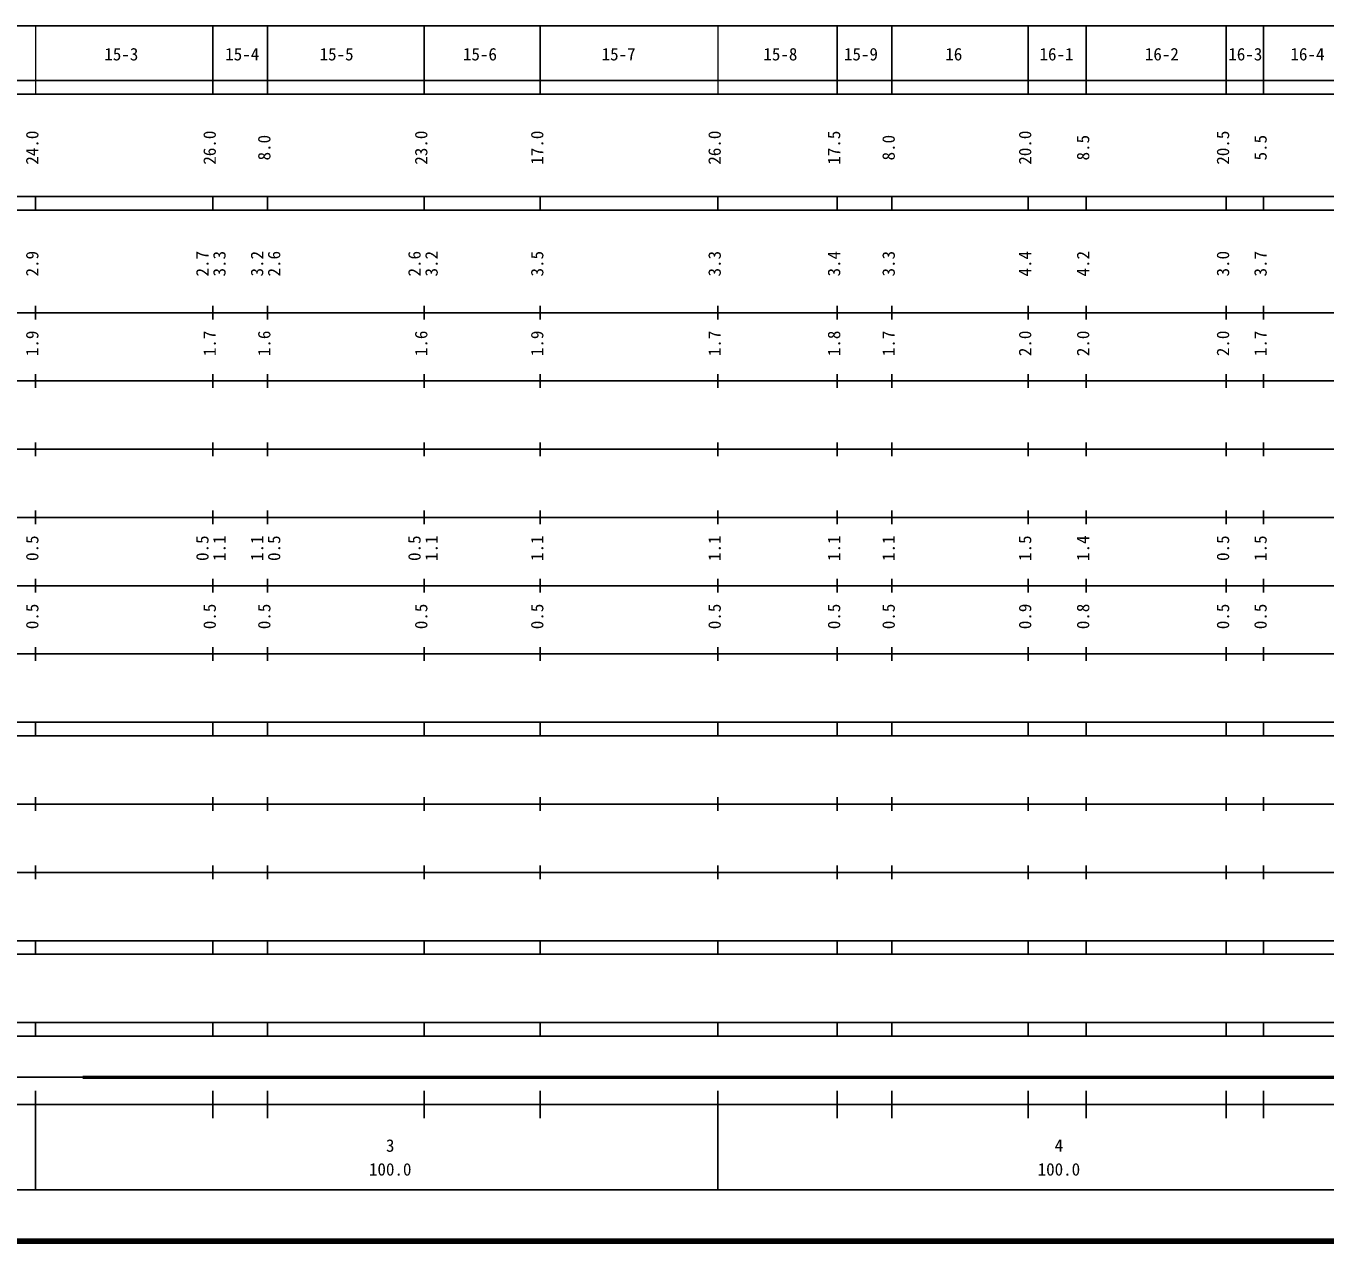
# Model space of a CAD drawing. Units: millimetres on the paper, enlarged 1000 times. Extents: x 40000 to 680000, y 20000 to 380000.
# Drawn here: x 266628 to 456999, y 20000 to 198000 of the extents above; entities that cross this region are included whole.
import ezdxf
from ezdxf.enums import TextEntityAlignment as Align

# ---------------------------------------------------------------- set-up
doc = ezdxf.new("R2010")
doc.units = ezdxf.units.MM
doc.header["$LTSCALE"] = 1000
for name, color, linetype, lineweight in [('M-TTL', 2, 'Continuous', 140), ('M-TTL-BAND', 7, 'Continuous', 25), ('M-TTL-LINE', 7, 'Continuous', 50), ('M-TTL-TXT', 7, 'Continuous', 13)]:
    doc.layers.add(name, color=color, linetype=linetype, lineweight=lineweight)
doc.styles.add('ＭＳ ゴシック', font='')
doc.styles.get('ＭＳ ゴシック').set_extended_font_data('MS Gothic')

msp = doc.modelspace()

# ---------------------------------------------------------------- linework, layer by layer
at = {"layer": 'M-TTL'}
msp.add_line((40000, 20000), (680000, 20000), dxfattribs=at)
at = {"layer": 'M-TTL-BAND'}
for p, q in [((68000, 198000), (579000, 198000)), ((294000, 198000), (294000, 188000)), ((302000, 198000), (302000, 188000)), ((325000, 198000), (325000, 188000)), ((342000, 198000), (342000, 188000)), ((385500, 198000), (385500, 188000)), ((393500, 198000), (393500, 188000)), ((413500, 198000), (413500, 188000)), ((422000, 198000), (422000, 188000)), ((442500, 198000), (442500, 188000)), ((448000, 198000), (448000, 188000)), ((40000, 190000), (579000, 190000)), ((40000, 188000), (579000, 188000)), ((40000, 173000), (579000, 173000)), ((268000, 171000), (268000, 173000)), ((294000, 171000), (294000, 173000)), ((302000, 171000), (302000, 173000)), ((325000, 171000), (325000, 173000)), ((342000, 171000), (342000, 173000)), ((368000, 171000), (368000, 173000)), ((385500, 171000), (385500, 173000)), ((393500, 171000), (393500, 173000)), ((413500, 171000), (413500, 173000)), ((422000, 171000), (422000, 173000)), ((442500, 171000), (442500, 173000)), ((448000, 171000), (448000, 173000)), ((40000, 171000), (579000, 171000)), ((268000, 155000), (268000, 157000)), ((294000, 155000), (294000, 157000)), ((302000, 155000), (302000, 157000)), ((325000, 155000), (325000, 157000)), ((342000, 155000), (342000, 157000)), ((368000, 155000), (368000, 157000)), ((385500, 155000), (385500, 157000)), ((393500, 155000), (393500, 157000)), ((413500, 155000), (413500, 157000)), ((422000, 155000), (422000, 157000)), ((442500, 155000), (442500, 157000)), ((448000, 155000), (448000, 157000)), ((40000, 156000), (579000, 156000)), ((268000, 145000), (268000, 147000)), ((294000, 145000), (294000, 147000)), ((302000, 145000), (302000, 147000)), ((325000, 145000), (325000, 147000)), ((342000, 145000), (342000, 147000)), ((368000, 145000), (368000, 147000)), ((385500, 145000), (385500, 147000)), ((393500, 145000), (393500, 147000)), ((413500, 145000), (413500, 147000)), ((422000, 145000), (422000, 147000)), ((442500, 145000), (442500, 147000)), ((448000, 145000), (448000, 147000)), ((46000, 146000), (579000, 146000)), ((52000, 136000), (579000, 136000)), ((268000, 135000), (268000, 137000)), ((294000, 135000), (294000, 137000)), ((302000, 135000), (302000, 137000)), ((325000, 135000), (325000, 137000)), ((342000, 135000), (342000, 137000)), ((368000, 135000), (368000, 137000)), ((385500, 135000), (385500, 137000)), ((393500, 135000), (393500, 137000)), ((413500, 135000), (413500, 137000)), ((422000, 135000), (422000, 137000)), ((442500, 135000), (442500, 137000)), ((448000, 135000), (448000, 137000)), ((46000, 126000), (579000, 126000)), ((268000, 125000), (268000, 127000)), ((294000, 125000), (294000, 127000)), ((302000, 125000), (302000, 127000)), ((325000, 125000), (325000, 127000)), ((342000, 125000), (342000, 127000)), ((368000, 125000), (368000, 127000)), ((385500, 125000), (385500, 127000)), ((393500, 125000), (393500, 127000)), ((413500, 125000), (413500, 127000)), ((422000, 125000), (422000, 127000)), ((442500, 125000), (442500, 127000)), ((448000, 125000), (448000, 127000)), ((268000, 115000), (268000, 117000)), ((294000, 115000), (294000, 117000)), ((302000, 115000), (302000, 117000)), ((325000, 115000), (325000, 117000)), ((342000, 115000), (342000, 117000)), ((368000, 115000), (368000, 117000)), ((385500, 115000), (385500, 117000)), ((393500, 115000), (393500, 117000)), ((413500, 115000), (413500, 117000)), ((422000, 115000), (422000, 117000)), ((442500, 115000), (442500, 117000)), ((448000, 115000), (448000, 117000)), ((52000, 116000), (579000, 116000)), ((268000, 105000), (268000, 107000)), ((294000, 105000), (294000, 107000)), ((302000, 105000), (302000, 107000)), ((325000, 105000), (325000, 107000)), ((342000, 105000), (342000, 107000)), ((368000, 105000), (368000, 107000)), ((385500, 105000), (385500, 107000)), ((393500, 105000), (393500, 107000)), ((413500, 105000), (413500, 107000)), ((422000, 105000), (422000, 107000)), ((442500, 105000), (442500, 107000)), ((448000, 105000), (448000, 107000)), ((46000, 106000), (579000, 106000)), ((40000, 96000), (579000, 96000)), ((268000, 94000), (268000, 96000)), ((294000, 94000), (294000, 96000)), ((302000, 94000), (302000, 96000)), ((325000, 94000), (325000, 96000)), ((342000, 94000), (342000, 96000)), ((368000, 94000), (368000, 96000)), ((385500, 94000), (385500, 96000)), ((393500, 94000), (393500, 96000)), ((413500, 94000), (413500, 96000)), ((422000, 94000), (422000, 96000)), ((442500, 94000), (442500, 96000)), ((448000, 94000), (448000, 96000)), ((40000, 94000), (579000, 94000)), ((49000, 84000), (579000, 84000)), ((268000, 83000), (268000, 85000)), ((294000, 83000), (294000, 85000)), ((302000, 83000), (302000, 85000)), ((325000, 83000), (325000, 85000)), ((342000, 83000), (342000, 85000)), ((368000, 83000), (368000, 85000)), ((385500, 83000), (385500, 85000)), ((393500, 83000), (393500, 85000)), ((413500, 83000), (413500, 85000)), ((422000, 83000), (422000, 85000)), ((442500, 83000), (442500, 85000)), ((448000, 83000), (448000, 85000)), ((268000, 73000), (268000, 75000)), ((294000, 73000), (294000, 75000)), ((302000, 73000), (302000, 75000)), ((325000, 73000), (325000, 75000)), ((342000, 73000), (342000, 75000)), ((368000, 73000), (368000, 75000)), ((385500, 73000), (385500, 75000)), ((393500, 73000), (393500, 75000)), ((413500, 73000), (413500, 75000)), ((422000, 73000), (422000, 75000)), ((442500, 73000), (442500, 75000)), ((448000, 73000), (448000, 75000)), ((40000, 74000), (579000, 74000)), ((40000, 64000), (579000, 64000)), ((268000, 62000), (268000, 64000)), ((294000, 62000), (294000, 64000)), ((302000, 62000), (302000, 64000)), ((325000, 62000), (325000, 64000)), ((342000, 62000), (342000, 64000)), ((368000, 62000), (368000, 64000)), ((385500, 62000), (385500, 64000)), ((393500, 62000), (393500, 64000)), ((413500, 62000), (413500, 64000)), ((422000, 62000), (422000, 64000)), ((442500, 62000), (442500, 64000)), ((448000, 62000), (448000, 64000)), ((40000, 62000), (579000, 62000)), ((40000, 52000), (579000, 52000)), ((268000, 50000), (268000, 52000)), ((294000, 50000), (294000, 52000)), ((302000, 50000), (302000, 52000)), ((325000, 50000), (325000, 52000)), ((342000, 50000), (342000, 52000)), ((368000, 50000), (368000, 52000)), ((385500, 50000), (385500, 52000)), ((393500, 50000), (393500, 52000)), ((413500, 50000), (413500, 52000)), ((422000, 50000), (422000, 52000)), ((442500, 50000), (442500, 52000)), ((448000, 50000), (448000, 52000)), ((40000, 50000), (579000, 50000)), ((71000, 44000), (274970, 44000)), ((268000, 38000), (268000, 42000)), ((294000, 38000), (294000, 42000)), ((302000, 38000), (302000, 42000)), ((325000, 38000), (325000, 42000)), ((342000, 38000), (342000, 42000)), ((368000, 38000), (368000, 42000)), ((385500, 38000), (385500, 42000)), ((393500, 38000), (393500, 42000)), ((413500, 38000), (413500, 42000)), ((422000, 38000), (422000, 42000)), ((442500, 38000), (442500, 42000)), ((448000, 38000), (448000, 42000)), ((40000, 40000), (579000, 40000)), ((268000, 27500), (268000, 40000)), ((368000, 27500), (368000, 40000)), ((68000, 27500), (579000, 27500))]:
    msp.add_line(p, q, dxfattribs=at)
at = {"layer": 'M-TTL-LINE'}
msp.add_line((274970, 44000), (543503, 44000), dxfattribs=at)
at = {"layer": 'M-TTL-TXT'}
for p, q in [((268000, 198000), (268000, 188000)), ((368000, 198000), (368000, 188000))]:
    msp.add_line(p, q, dxfattribs=at)

# ---------------------------------------------------------------- texts
at = {"layer": 'M-TTL-BAND', "style": 'ＭＳ ゴシック'}
for s, p in [('15-3', (280600, 192405)), ('15-4', (298314, 192405)), ('15-5', (312148, 192405)), ('15-6', (333151, 192405)), ('15-7', (353479, 192405)), ('15-8', (377182, 192405)), ('15-9', (388991, 192405)), ('16', (402593, 192405)), ('16-1', (417649, 192405)), ('16-2', (433086, 192405)), ('16-3', (445317, 192405)), ('16-4', (454426, 192405)), ('3', (320001, 32523)), ('4', (418000, 32523)), ('100.0', (320001, 29033)), ('100.0', (418000, 29033))]:
    msp.add_text(s, height=1833, dxfattribs=at).set_placement(p, align=Align.BOTTOM_CENTER)
for s, p in [('24.0', (269000, 180174)), ('26.0', (295000, 180174)), ('8.0', (303000, 180174)), ('23.0', (326000, 180174)), ('17.0', (343000, 180174)), ('26.0', (369000, 180174)), ('17.5', (386500, 180174)), ('8.0', (394500, 180174)), ('20.0', (414500, 180174)), ('8.5', (423000, 180174)), ('20.5', (443500, 180174)), ('5.5', (449000, 180174)), ('2.9', (269000, 163174)), ('2.7', (293933, 163174)), ('3.3', (296433, 163174)), ('3.2', (301946, 163174)), ('2.6', (304446, 163174)), ('2.6', (325013, 163174)), ('3.2', (327513, 163174)), ('3.5', (343000, 163174)), ('3.3', (369000, 163174)), ('3.4', (386500, 163174)), ('3.3', (394500, 163174)), ('4.4', (414500, 163174)), ('4.2', (423000, 163174)), ('3.0', (443500, 163174)), ('3.7', (449000, 163174)), ('1.9', (269000, 151500)), ('1.7', (295000, 151500)), ('1.6', (303000, 151500)), ('1.6', (326000, 151500)), ('1.9', (343000, 151500)), ('1.7', (369000, 151500)), ('1.8', (386500, 151500)), ('1.7', (394500, 151500)), ('2.0', (414500, 151500)), ('2.0', (423000, 151500)), ('2.0', (443500, 151500)), ('1.7', (449000, 151500)), ('0.5', (269000, 121500)), ('0.5', (293933, 121500)), ('1.1', (296433, 121500)), ('1.1', (301946, 121500)), ('0.5', (304446, 121500)), ('0.5', (325013, 121500)), ('1.1', (327513, 121500)), ('1.1', (343000, 121500)), ('1.1', (369000, 121500)), ('1.1', (386500, 121500)), ('1.1', (394500, 121500)), ('1.5', (414500, 121500)), ('1.4', (423000, 121500)), ('0.5', (443500, 121500)), ('1.5', (449000, 121500)), ('0.5', (269000, 111500)), ('0.5', (295000, 111500)), ('0.5', (303000, 111500)), ('0.5', (326000, 111500)), ('0.5', (343000, 111500)), ('0.5', (369000, 111500)), ('0.5', (386500, 111500)), ('0.5', (394500, 111500)), ('0.9', (414500, 111500)), ('0.8', (423000, 111500)), ('0.5', (443500, 111500)), ('0.5', (449000, 111500))]:
    msp.add_text(s, height=1833, rotation=90, dxfattribs=at).set_placement(p, align=Align.BOTTOM_CENTER)

doc.saveas('drawing.dxf')
